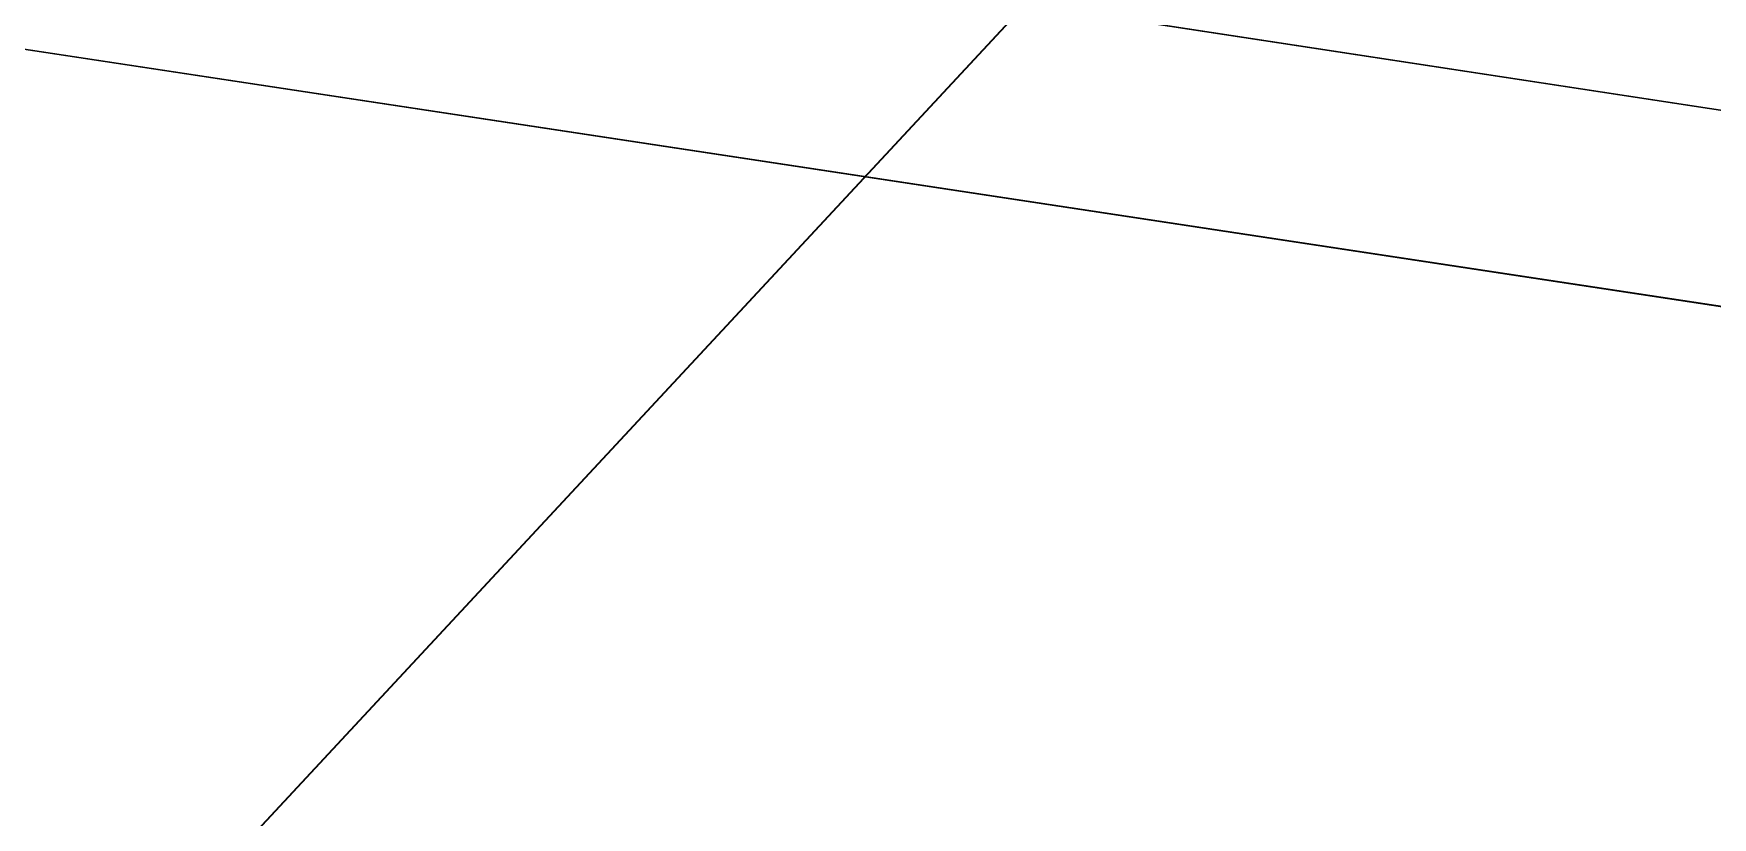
# Model space of a CAD drawing. Header units: metres. Extents: x 503497 to 504361, y 6966567 to 6966857.
# Drawn here: x 504131.2719 to 504131.3506, y 6966713.1078 to 6966713.1445 of the extents above; entities that cross this region are included whole.
import ezdxf

# ---------------------------------------------------------------- set-up
doc = ezdxf.new("R2010")
doc.units = ezdxf.units.M

msp = doc.modelspace()

# ---------------------------------------------------------------- linework, layer by layer
at = {"layer": 'SHADOW_APPROVED_20260127T071900'}
for points in [[(504128.3574, 6966713.6393), (504140.8554, 6966711.6898), (504058.5125, 6966724.1824), (504046.0145, 6966726.1319), (504128.3574, 6966713.6393)], [(504140.8554, 6966711.6898), (504140.7719, 6966711.1544), (504058.429, 6966723.647), (504058.5125, 6966724.1824), (504140.8554, 6966711.6898)], [(504140.8554, 6966711.6898), (504140.8554, 6966711.6898), (504058.5125, 6966724.1824), (504058.5125, 6966724.1824), (504140.8554, 6966711.6898)]]:
    msp.add_lwpolyline(points, close=True, dxfattribs=at)
at = {"layer": 'SHADOW_APPROVED_20260130T071100'}
for points in [[(504128.3574, 6966713.6393), (504140.8554, 6966711.6898), (504049.7235, 6966725.604), (504037.2255, 6966727.5535), (504128.3574, 6966713.6393)], [(504140.8554, 6966711.6898), (504140.7719, 6966711.1544), (504049.64, 6966725.0686), (504049.7235, 6966725.604), (504140.8554, 6966711.6898)], [(504140.8554, 6966711.6898), (504140.8554, 6966711.6898), (504049.7235, 6966725.604), (504049.7235, 6966725.604), (504140.8554, 6966711.6898)]]:
    msp.add_lwpolyline(points, close=True, dxfattribs=at)
at = {"layer": 'SHADOW_APPROVED_20260621T090000'}
for points in [[(504146.7781, 6966729.7721), (504138.446, 6966731.0718), (504074.4596, 6966662.2573), (504082.7917, 6966660.9576), (504146.7781, 6966729.7721)], [(504146.9294, 6966730.7425), (504146.7781, 6966729.7721), (504082.7917, 6966660.9576), (504082.943, 6966661.928), (504146.9294, 6966730.7425)]]:
    msp.add_lwpolyline(points, close=True, dxfattribs=at)
at = {"layer": 'SHADOW_COMPARATOR_RL48_20260127T071900'}
for points in [[(504128.3574, 6966713.6393), (504140.8554, 6966711.6898), (504089.5107, 6966719.4795), (504077.0127, 6966721.429), (504128.3574, 6966713.6393)], [(504140.8554, 6966711.6898), (504140.7719, 6966711.1544), (504089.4272, 6966718.9441), (504089.5107, 6966719.4795), (504140.8554, 6966711.6898)], [(504140.8554, 6966711.6898), (504140.8554, 6966711.6898), (504089.5107, 6966719.4795), (504089.5107, 6966719.4795), (504140.8554, 6966711.6898)]]:
    msp.add_lwpolyline(points, close=True, dxfattribs=at)
at = {"layer": 'SHADOW_COMPARATOR_RL48_20260130T071100'}
for points in [[(504128.3574, 6966713.6393), (504140.8554, 6966711.6898), (504084.0303, 6966720.366), (504071.5323, 6966722.3155), (504128.3574, 6966713.6393)], [(504140.8554, 6966711.6898), (504140.7719, 6966711.1544), (504083.9468, 6966719.8306), (504084.0303, 6966720.366), (504140.8554, 6966711.6898)], [(504140.8554, 6966711.6898), (504140.8554, 6966711.6898), (504084.0303, 6966720.366), (504084.0303, 6966720.366), (504140.8554, 6966711.6898)]]:
    msp.add_lwpolyline(points, close=True, dxfattribs=at)
at = {"layer": 'SHADOW_COMPARATOR_RL48_20260621T090000'}
for points in [[(504146.7781, 6966729.7721), (504138.446, 6966731.0718), (504101.9583, 6966691.831), (504110.2904, 6966690.5313), (504146.7781, 6966729.7721)], [(504146.9294, 6966730.7425), (504146.7781, 6966729.7721), (504110.2904, 6966690.5313), (504110.4417, 6966691.5017), (504146.9294, 6966730.7425)]]:
    msp.add_lwpolyline(points, close=True, dxfattribs=at)

doc.saveas('drawing.dxf')
